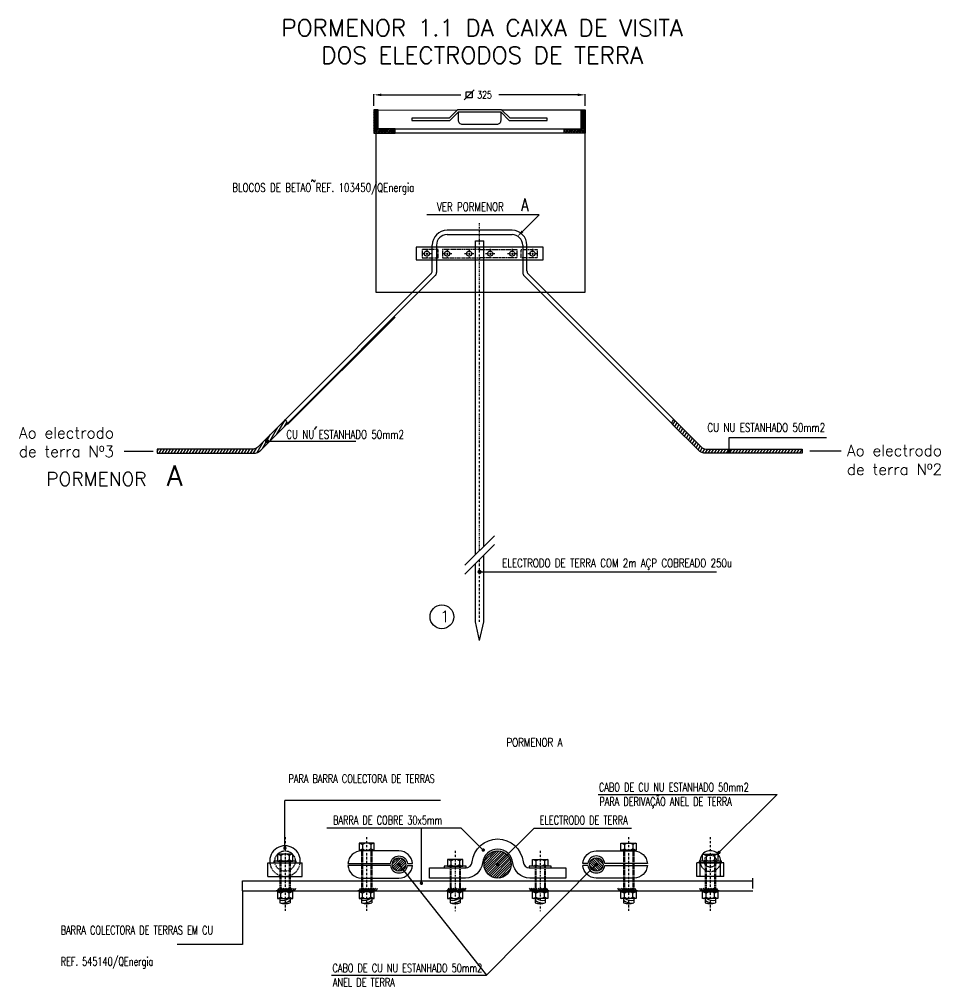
# Model space of a CAD drawing. Extents: x 5721 to 7477, y -2900 to -2449.
# Drawn here: x 5956.1 to 6373.6, y -2900.1 to -2462 of the extents above; entities that cross this region are included whole.
import ezdxf
from ezdxf.enums import TextEntityAlignment as Align

# ---------------------------------------------------------------- set-up
doc = ezdxf.new("R2010")
doc.units = 0
doc.header["$LTSCALE"] = 1.7
doc.header["$MEASUREMENT"] = 0
doc.linetypes.add('DASHDOT', pattern=[1, 0.5, -0.25, 0, -0.25])
doc.linetypes.add('HIDDEN', pattern=[0.375, 0.25, -0.125])
doc.layers.get('0').update_dxf_attribs({"linetype": 'CONTINUOUS'})
doc.layers.get('Defpoints').update_dxf_attribs({"linetype": 'CONTINUOUS'})
for name, color, linetype in [('1', 1, 'CONTINUOUS'), ('2', 2, 'CONTINUOUS'), ('3', 3, 'CONTINUOUS'), ('Cotação', 9, 'CONTINUOUS'), ('Eixo', 8, 'CONTINUOUS'), ('Elec', 2, 'CONTINUOUS'), ('Electrico', 2, 'CONTINUOUS'), ('HATCH', 15, 'CONTINUOUS'), ('Material', 3, 'CONTINUOUS'), ('Texto', 3, 'CONTINUOUS')]:
    doc.layers.add(name, color=color, linetype=linetype)
doc.styles.add('SIMPLEX', font='SIMPLEX', dxfattribs={"width": 0.8})
doc.styles.get("Standard").update_dxf_attribs({"font": 'romans.shx'})
doc.dimstyles.new('Torcato', dxfattribs={"dimscale": 0.2, "dimtxt": 2, "dimasz": 2.5, "dimexe": 1.25, "dimexo": 0.625, "dimtad": 1, "dimtxsty": 'Standard', "dimcen": 2.5, "dimclrd": 8, "dimclre": 8, "dimclrt": 3, "dimadec": 0, "dimazin": 0, "dimtfac": 1, "dimtmove": 0, "dimatfit": 3, "dimfxl": 1, "dimarcsym": 0})

# ---------------------------------------------------------------- blocks, each defined once
blk = doc.blocks.new('*X6')
at = {"color": 0}
for p, q in [((97.52, 89.53), (97.62, 89.71)), ((97.52, 88.9), (97.98, 89.71)), ((97.52, 88.28), (98.34, 89.71)), ((97.52, 87.65), (98.52, 89.38)), ((97.52, 87.03), (98.52, 88.76)), ((97.52, 86.4), (98.52, 88.13)), ((97.52, 85.78), (98.52, 87.51)), ((93.52, 84.47), (93.94, 85.21)), ((93.52, 85.1), (93.58, 85.21)), ((93.72, 84.21), (94.3, 85.21)), ((94.08, 84.21), (94.66, 85.21)), ((94.45, 84.21), (95.02, 85.21)), ((94.81, 84.21), (95.38, 85.21)), ((95.17, 84.21), (95.74, 85.21)), ((95.53, 84.21), (96.1, 85.21)), ((95.89, 84.21), (96.47, 85.21)), ((96.25, 84.21), (96.83, 85.21)), ((96.61, 84.21), (97.19, 85.21)), ((96.97, 84.21), (98.52, 86.88)), ((97.33, 84.21), (98.52, 86.26)), ((97.69, 84.21), (98.52, 85.63)), ((98.05, 84.21), (98.52, 85.01)), ((98.41, 84.21), (98.52, 84.38))]:
    blk.add_line(p, q, dxfattribs=at)
blk = doc.blocks.new('*X5')
at = {"color": 0}
for p, q in [((48.52, 88.41), (49.27, 89.71)), ((48.52, 89.03), (48.91, 89.71)), ((48.52, 89.66), (48.55, 89.71)), ((48.52, 87.78), (49.52, 89.51)), ((48.52, 87.16), (49.52, 88.89)), ((48.52, 86.53), (49.52, 88.26)), ((48.52, 85.91), (49.52, 87.64)), ((48.52, 85.28), (49.52, 87.01)), ((48.52, 84.66), (49.52, 86.39)), ((48.62, 84.21), (49.52, 85.76)), ((48.98, 84.21), (49.56, 85.21)), ((49.34, 84.21), (49.92, 85.21)), ((49.7, 84.21), (50.28, 85.21)), ((50.06, 84.21), (50.64, 85.21)), ((50.42, 84.21), (51, 85.21)), ((50.78, 84.21), (51.36, 85.21)), ((51.14, 84.21), (51.72, 85.21)), ((51.5, 84.21), (52.08, 85.21)), ((51.87, 84.21), (52.44, 85.21)), ((52.23, 84.21), (52.8, 85.21)), ((52.59, 84.21), (53.16, 85.21)), ((52.95, 84.21), (53.52, 85.19)), ((53.31, 84.21), (53.52, 84.57))]:
    blk.add_line(p, q, dxfattribs=at)
blk = doc.blocks.new('*X4')
at = {"color": 0}
for p, q in [((119.24, 15.27), (119.75, 16.17)), ((119.69, 14.81), (120.21, 15.71)), ((120.15, 14.36), (120.67, 15.25)), ((120.61, 13.9), (121.13, 14.8)), ((121.07, 13.44), (121.58, 14.34)), ((121.52, 12.98), (122.04, 13.88)), ((121.98, 12.53), (122.5, 13.42)), ((122.44, 12.07), (122.96, 12.97)), ((122.9, 11.61), (123.41, 12.51)), ((123.35, 11.15), (123.87, 12.05)), ((123.81, 10.7), (124.33, 11.59)), ((124.27, 10.24), (124.79, 11.14)), ((124.73, 9.78), (125.24, 10.68)), ((125.18, 9.32), (125.7, 10.22)), ((125.67, 8.92), (126.17, 9.78)), ((126.23, 8.64), (126.75, 9.54)), ((126.88, 8.52), (127.46, 9.51)), ((127.6, 8.51), (128.18, 9.51)), ((128.32, 8.51), (128.9, 9.51)), ((129.05, 8.51), (129.62, 9.51)), ((129.77, 8.51), (130.35, 9.51)), ((130.49, 8.51), (131.07, 9.51)), ((131.21, 8.51), (131.79, 9.51)), ((131.93, 8.51), (132.51, 9.51)), ((132.65, 8.51), (133.23, 9.51)), ((133.38, 8.51), (133.95, 9.51)), ((134.1, 8.51), (134.68, 9.51)), ((134.82, 8.51), (135.4, 9.51)), ((135.54, 8.51), (136.12, 9.51)), ((136.26, 8.51), (136.84, 9.51)), ((136.98, 8.51), (137.56, 9.51)), ((137.71, 8.51), (138.28, 9.51)), ((138.43, 8.51), (139.01, 9.51)), ((139.15, 8.51), (139.73, 9.51)), ((139.87, 8.51), (140.45, 9.51)), ((140.59, 8.51), (141.17, 9.51)), ((141.31, 8.51), (141.89, 9.51)), ((142.04, 8.51), (142.61, 9.51)), ((142.76, 8.51), (143.34, 9.51)), ((143.48, 8.51), (144.06, 9.51)), ((144.2, 8.51), (144.78, 9.51)), ((144.92, 8.51), (145.5, 9.51)), ((145.65, 8.51), (146.22, 9.51)), ((146.37, 8.51), (146.94, 9.51)), ((147.09, 8.51), (147.67, 9.51)), ((147.81, 8.51), (148.39, 9.51)), ((148.53, 8.51), (149.11, 9.51)), ((149.25, 8.51), (149.81, 9.47))]:
    blk.add_line(p, q, dxfattribs=at)
blk = doc.blocks.new('*X3')
at = {"color": 0}
for p, q in [((25.58, 13.06), (27.51, 16.4)), ((23.87, 11.35), (25.81, 14.7)), ((27.29, 14.76), (27.94, 15.9)), ((22.17, 9.64), (24.1, 12.99)), ((-2.78, 8.94), (-2.45, 9.51)), ((-2.3, 8.51), (-1.72, 9.51)), ((-1.58, 8.51), (-1, 9.51)), ((-0.86, 8.51), (-0.28, 9.51)), ((-0.14, 8.51), (0.44, 9.51)), ((0.59, 8.51), (1.16, 9.51)), ((1.31, 8.51), (1.88, 9.51)), ((2.03, 8.51), (2.61, 9.51)), ((2.75, 8.51), (3.33, 9.51)), ((3.47, 8.51), (4.05, 9.51)), ((4.19, 8.51), (4.77, 9.51)), ((4.92, 8.51), (5.49, 9.51)), ((5.64, 8.51), (6.21, 9.51)), ((6.36, 8.51), (6.94, 9.51)), ((7.08, 8.51), (7.66, 9.51)), ((7.8, 8.51), (8.38, 9.51)), ((8.52, 8.51), (9.1, 9.51)), ((9.25, 8.51), (9.82, 9.51)), ((9.97, 8.51), (10.55, 9.51)), ((10.69, 8.51), (11.27, 9.51)), ((11.41, 8.51), (11.99, 9.51)), ((12.13, 8.51), (12.71, 9.51)), ((12.85, 8.51), (13.43, 9.51)), ((13.58, 8.51), (14.15, 9.51)), ((14.3, 8.51), (14.88, 9.51)), ((15.02, 8.51), (15.6, 9.51)), ((15.74, 8.51), (16.32, 9.51)), ((16.46, 8.51), (17.04, 9.51)), ((17.18, 8.51), (17.76, 9.51)), ((17.91, 8.51), (18.48, 9.51)), ((18.63, 8.51), (19.21, 9.51)), ((19.35, 8.51), (19.93, 9.51)), ((20.07, 8.52), (20.77, 9.73)), ((20.89, 8.68), (22.39, 11.28))]:
    blk.add_line(p, q, dxfattribs=at)
blk = doc.blocks.new('*X8')
at = {"color": 0}
for p, q in [((252.35, 423.47), (256.2, 427.32)), ((252.51, 422.21), (257.46, 427.17)), ((252.94, 421.23), (258.44, 426.73)), ((253.04, 425.57), (254.1, 426.64)), ((253.57, 420.45), (259.23, 426.1)), ((254.38, 419.84), (259.83, 425.29)), ((255.39, 419.44), (260.23, 424.28)), ((256.71, 419.34), (260.33, 422.97))]:
    blk.add_line(p, q, dxfattribs=at)
blk = doc.blocks.new('*X7')
at = {"color": 0}
for p, q in [((306.36, 423.74), (313.94, 431.32)), ((306.41, 422.37), (315.3, 431.27)), ((306.63, 425.42), (312.25, 431.05)), ((306.64, 421.19), (316.49, 431.04)), ((307.01, 420.15), (317.53, 430.67)), ((307.49, 419.21), (318.46, 430.19)), ((308.05, 428.26), (309.42, 429.63)), ((308.07, 418.37), (319.3, 429.61)), ((308.73, 417.63), (320.05, 428.94)), ((309.49, 416.97), (320.71, 428.19)), ((310.34, 416.4), (321.27, 427.34)), ((311.29, 415.94), (321.74, 426.39)), ((312.34, 415.58), (322.09, 425.33)), ((313.54, 415.37), (322.31, 424.13)), ((314.94, 415.35), (322.33, 422.74)), ((316.68, 415.67), (322, 421))]:
    blk.add_line(p, q, dxfattribs=at)

msp = doc.modelspace()

# ---------------------------------------------------------------- linework, layer by layer
for p, q in [((6117.62, -2513.47), (6117.62, -2585.55)), ((6212.53, -2585.55), (6212.53, -2513.47)), ((6117.62, -2585.55), (6212.53, -2585.55)), ((6027.57, -2880.97), (6027.57, -2880.97))]:
    msp.add_line(p, q)
at = {"color": 2}
for p, q in [((6057.18, -2856.75), (6057.18, -2880.97)), ((6057.18, -2880.97), (6027.57, -2880.97))]:
    msp.add_line(p, q, dxfattribs=at)
at = {"layer": '1'}
for p, q in [((6076.39, -2837.4), (6076.39, -2815.79)), ((6146.99, -2815.79), (6076.39, -2815.79)), ((6218.31, -2812.99), (6299.42, -2812.99)), ((6299.42, -2812.99), (6273.09, -2839.32)), ((6156.32, -2828.26), (6095.4, -2828.26)), ((6138.3, -2853.24), (6138.3, -2828.26)), ((6156.32, -2828.26), (6166.28, -2838.22)), ((6189.32, -2828.26), (6172.82, -2844.76)), ((6189.32, -2828.26), (6233.43, -2828.26)), ((6068.75, -2843.99), (6084.17, -2843.99)), ((6068.75, -2850.16), (6068.75, -2843.99)), ((6084.17, -2850.16), (6084.17, -2843.99)), ((6128.11, -2844.76), (6167.69, -2894.88)), ((6131.94, -2845.15), (6134.28, -2845.15)), ((6167.69, -2894.88), (6217.53, -2844.76)), ((6213.7, -2845.15), (6211.37, -2845.15)), ((6263.02, -2850.16), (6263.02, -2843.99)), ((6275.35, -2843.99), (6263.02, -2843.99)), ((6264.56, -2850.16), (6264.56, -2843.99)), ((6273.81, -2850.16), (6273.81, -2843.99)), ((6275.35, -2850.16), (6275.35, -2843.99)), ((6057.18, -2852.12), (6288.46, -2852.12)), ((6057.18, -2856.75), (6057.18, -2852.12)), ((6068.75, -2850.16), (6084.17, -2850.16)), ((6275.35, -2850.16), (6263.02, -2850.16)), ((6288.46, -2855.56), (6288.46, -2850.93)), ((6057.18, -2856.75), (6288.46, -2856.75)), ((6097.53, -2894.88), (6167.69, -2894.88))]:
    msp.add_line(p, q, dxfattribs=at)
at = {"layer": '1', "linetype": 'DASHDOT'}
for p, q in [((6076.46, -2832.43), (6076.46, -2865.96)), ((6113.46, -2832.43), (6113.46, -2865.96)), ((6232.18, -2832.43), (6232.18, -2865.96)), ((6269.19, -2832.43), (6269.19, -2865.96)), ((6153.55, -2838.6), (6153.55, -2865.96)), ((6192.09, -2838.6), (6192.09, -2865.96))]:
    msp.add_line(p, q, dxfattribs=at)
at = {"layer": '1'}
msp.add_lwpolyline([(6172.82, -2833.2, -0.383652), (6184.32, -2843.55, 0.383652), (6187.39, -2846.31), (6203.66, -2846.31), (6203.66, -2850.93), (6187.39, -2850.93, -0.383652), (6179.72, -2844.03, 0.383652), (6172.82, -2837.83, 0.383652), (6165.92, -2844.03, -0.383652), (6158.26, -2850.93), (6141.99, -2850.93), (6141.99, -2846.31), (6158.26, -2846.31, 0.383652), (6161.32, -2843.55, -0.383652)], format="xyb", close=True, dxfattribs=at)
for points in [[(6134.26, -2844.38, 0.396012), (6128.11, -2838.6), (6111.15, -2838.6, 0.396012), (6104.99, -2844.38), (6124.27, -2844.38, -0.904534), (6131.94, -2844.38), (6134.28, -2844.38)], [(6211.38, -2844.38, -0.396012), (6217.53, -2838.6), (6234.49, -2838.6, -0.396012), (6240.65, -2844.38), (6221.37, -2844.38, 0.904534), (6213.7, -2844.38), (6211.37, -2844.38)], [(6124.27, -2845.15), (6104.99, -2845.15, 0.396012), (6111.15, -2850.93), (6128.11, -2850.93, 0.396012), (6134.26, -2845.15)], [(6221.37, -2845.15), (6240.65, -2845.15, -0.396012), (6234.49, -2850.93), (6217.53, -2850.93, -0.396012), (6211.38, -2845.15)]]:
    msp.add_lwpolyline(points, format="xyb", dxfattribs=at)
for points in [[(6079.93, -2843.22), (6071.45, -2843.22), (6071.45, -2843.99), (6081.47, -2843.99), (6081.47, -2843.22)], [(6272.65, -2843.25), (6264.17, -2843.25), (6264.17, -2844.02), (6274.2, -2844.02), (6274.2, -2843.25)], [(6157.02, -2845.54), (6148.54, -2845.54), (6148.54, -2846.31), (6158.56, -2846.31), (6158.56, -2845.54)], [(6195.56, -2845.54), (6187.08, -2845.54), (6187.08, -2846.31), (6197.11, -2846.31), (6197.11, -2845.54)]]:
    msp.add_lwpolyline(points, close=True, dxfattribs=at)
at = {"layer": '1', "linetype": 'HIDDEN'}
for centre, radius in [((6076.46, -2843.22), 4.63), ((6269.19, -2843.22), 2.77)]:
    msp.add_circle(centre, radius, dxfattribs=at)
at = {"layer": '1'}
for centre, radius in [((6172.82, -2844.76), 6.17), ((6128.11, -2844.76), 3.08), ((6217.53, -2844.76), 3.08)]:
    msp.add_circle(centre, radius, dxfattribs=at)
for centre, radius, start, end in [((6076.46, -2843.22), 6.94, 353.6206, 186.3794), ((6269.19, -2843.22), 4.69, 353.6206, 186.3794), ((6128.11, -2844.76), 3.85, 185.7392, 354.2608), ((6217.53, -2844.76), 3.85, 185.7392, 354.2608), ((6071.62, -2854.41), 2.4, 283.5105, 331.5149), ((6072.39, -2854.41), 2.4, 283.5105, 331.5149), ((6073.16, -2854.41), 2.4, 283.5105, 331.5149), ((6073.93, -2854.41), 2.4, 283.5105, 331.5149), ((6074.7, -2854.41), 2.4, 283.5105, 331.5149), ((6075.47, -2854.41), 2.4, 283.5105, 331.5149), ((6076.24, -2854.41), 2.4, 283.5105, 331.5149), ((6077.01, -2854.41), 2.4, 283.5105, 331.5149), ((6077.79, -2854.41), 2.4, 283.5105, 331.5149), ((6078.56, -2854.41), 2.4, 283.5105, 331.5149), ((6079.33, -2854.41), 2.4, 283.5105, 331.5149), ((6108.62, -2854.41), 2.4, 283.5105, 331.5149), ((6109.39, -2854.41), 2.4, 283.5105, 331.5149), ((6110.16, -2854.41), 2.4, 283.5105, 331.5149), ((6110.93, -2854.41), 2.4, 283.5105, 331.5149), ((6111.71, -2854.41), 2.4, 283.5105, 331.5149), ((6112.48, -2854.41), 2.4, 283.5105, 331.5149), ((6113.25, -2854.41), 2.4, 283.5105, 331.5149), ((6114.02, -2854.41), 2.4, 283.5105, 331.5149), ((6114.79, -2854.41), 2.4, 283.5105, 331.5149), ((6115.56, -2854.41), 2.4, 283.5105, 331.5149), ((6116.33, -2854.41), 2.4, 283.5105, 331.5149), ((6148.71, -2854.41), 2.4, 283.5105, 331.5149), ((6149.48, -2854.41), 2.4, 283.5105, 331.5149), ((6150.25, -2854.41), 2.4, 283.5105, 331.5149), ((6151.02, -2854.41), 2.4, 283.5105, 331.5149), ((6151.79, -2854.41), 2.4, 283.5105, 331.5149), ((6152.56, -2854.41), 2.4, 283.5105, 331.5149), ((6153.33, -2854.41), 2.4, 283.5105, 331.5149), ((6154.11, -2854.41), 2.4, 283.5105, 331.5149), ((6154.88, -2854.41), 2.4, 283.5105, 331.5149), ((6155.65, -2854.41), 2.4, 283.5105, 331.5149), ((6156.42, -2854.41), 2.4, 283.5105, 331.5149), ((6189.22, -2854.41), 2.4, 208.4851, 256.4895), ((6190, -2854.41), 2.4, 208.4851, 256.4895), ((6190.77, -2854.41), 2.4, 208.4851, 256.4895), ((6191.54, -2854.41), 2.4, 208.4851, 256.4895), ((6192.31, -2854.41), 2.4, 208.4851, 256.4895), ((6193.08, -2854.41), 2.4, 208.4851, 256.4895), ((6193.85, -2854.41), 2.4, 208.4851, 256.4895), ((6194.62, -2854.41), 2.4, 208.4851, 256.4895), ((6195.39, -2854.41), 2.4, 208.4851, 256.4895), ((6196.16, -2854.41), 2.4, 208.4851, 256.4895), ((6196.93, -2854.41), 2.4, 208.4851, 256.4895), ((6229.31, -2854.41), 2.4, 208.4851, 256.4895), ((6230.08, -2854.41), 2.4, 208.4851, 256.4895), ((6230.85, -2854.41), 2.4, 208.4851, 256.4895), ((6231.63, -2854.41), 2.4, 208.4851, 256.4895), ((6232.4, -2854.41), 2.4, 208.4851, 256.4895), ((6233.17, -2854.41), 2.4, 208.4851, 256.4895), ((6233.94, -2854.41), 2.4, 208.4851, 256.4895), ((6234.71, -2854.41), 2.4, 208.4851, 256.4895), ((6235.48, -2854.41), 2.4, 208.4851, 256.4895), ((6236.25, -2854.41), 2.4, 208.4851, 256.4895), ((6237.02, -2854.41), 2.4, 208.4851, 256.4895), ((6266.32, -2854.41), 2.4, 208.4851, 256.4895), ((6267.09, -2854.41), 2.4, 208.4851, 256.4895), ((6267.86, -2854.41), 2.4, 208.4851, 256.4895), ((6268.63, -2854.41), 2.4, 208.4851, 256.4895), ((6269.4, -2854.41), 2.4, 208.4851, 256.4895), ((6270.17, -2854.41), 2.4, 208.4851, 256.4895), ((6270.94, -2854.41), 2.4, 208.4851, 256.4895), ((6271.71, -2854.41), 2.4, 208.4851, 256.4895), ((6272.48, -2854.41), 2.4, 208.4851, 256.4895), ((6273.25, -2854.41), 2.4, 208.4851, 256.4895), ((6274.03, -2854.41), 2.4, 208.4851, 256.4895)]:
    msp.add_arc(centre, radius, start, end, dxfattribs=at)
at = {"layer": '1', "linetype": 'HIDDEN'}
for centre, radius in [((6076.46, -2843.22), 6.94), ((6269.19, -2843.22), 4.69)]:
    msp.add_arc(centre, radius, 186.3794, 353.6206, dxfattribs=at)
at = {"layer": '2'}
for p, q in [((6110.38, -2835.13), (6111.53, -2835.71)), ((6110.38, -2838.21), (6111.53, -2837.63)), ((6111.53, -2835.71), (6112.69, -2835.13)), ((6111.53, -2835.71), (6111.53, -2837.63)), ((6111.53, -2837.63), (6112.69, -2838.21)), ((6115.39, -2835.71), (6114.23, -2835.13)), ((6115.39, -2837.63), (6114.23, -2838.21)), ((6116.54, -2835.13), (6115.39, -2835.71)), ((6115.39, -2835.71), (6115.39, -2837.63)), ((6116.54, -2838.21), (6115.39, -2837.63)), ((6229.1, -2835.13), (6230.25, -2835.71)), ((6229.1, -2838.21), (6230.25, -2837.63)), ((6230.25, -2835.71), (6231.41, -2835.13)), ((6230.25, -2835.71), (6230.25, -2837.63)), ((6230.25, -2837.63), (6231.41, -2838.21)), ((6234.11, -2835.71), (6232.95, -2835.13)), ((6234.11, -2837.63), (6232.95, -2838.21)), ((6235.27, -2835.13), (6234.11, -2835.71)), ((6234.11, -2835.71), (6234.11, -2837.63)), ((6235.27, -2838.21), (6234.11, -2837.63)), ((6073.37, -2840.14), (6074.53, -2840.72)), ((6073.37, -2843.22), (6074.53, -2842.64)), ((6074.53, -2840.72), (6075.69, -2840.14)), ((6074.53, -2840.72), (6074.53, -2842.64)), ((6074.53, -2842.64), (6075.69, -2843.22)), ((6078.38, -2840.72), (6077.23, -2840.14)), ((6078.38, -2842.64), (6077.23, -2843.22)), ((6079.54, -2840.14), (6078.38, -2840.72)), ((6078.38, -2840.72), (6078.38, -2842.64)), ((6079.54, -2843.22), (6078.38, -2842.64)), ((6150.47, -2842.45), (6151.62, -2843.03)), ((6151.62, -2843.03), (6152.78, -2842.45)), ((6151.62, -2843.03), (6151.62, -2844.96)), ((6155.48, -2843.03), (6154.32, -2842.45)), ((6156.63, -2842.45), (6155.48, -2843.03)), ((6155.48, -2843.03), (6155.48, -2844.96)), ((6189.01, -2842.45), (6190.17, -2843.03)), ((6190.17, -2843.03), (6191.32, -2842.45)), ((6190.17, -2843.03), (6190.17, -2844.96)), ((6194.02, -2843.03), (6192.87, -2842.45)), ((6195.18, -2842.45), (6194.02, -2843.03)), ((6194.02, -2843.03), (6194.02, -2844.96)), ((6266.1, -2840.14), (6267.26, -2840.72)), ((6266.1, -2843.22), (6267.26, -2842.64)), ((6267.26, -2840.72), (6268.41, -2840.14)), ((6267.26, -2840.72), (6267.26, -2842.64)), ((6267.26, -2842.64), (6268.41, -2843.22)), ((6271.11, -2840.72), (6269.96, -2840.14)), ((6271.11, -2842.64), (6269.96, -2843.22)), ((6272.27, -2840.14), (6271.11, -2840.72)), ((6271.11, -2840.72), (6271.11, -2842.64)), ((6272.27, -2843.22), (6271.11, -2842.64)), ((6150.47, -2845.54), (6151.62, -2844.96)), ((6151.62, -2844.96), (6152.78, -2845.54)), ((6155.48, -2844.96), (6154.32, -2845.54)), ((6156.63, -2845.54), (6155.48, -2844.96)), ((6189.01, -2845.54), (6190.17, -2844.96)), ((6190.17, -2844.96), (6191.32, -2845.54)), ((6194.02, -2844.96), (6192.87, -2845.54)), ((6195.18, -2845.54), (6194.02, -2844.96)), ((6073.37, -2857.1), (6074.53, -2857.68)), ((6073.37, -2860.18), (6074.53, -2859.6)), ((6074.14, -2860.18), (6074.14, -2862.11)), ((6074.53, -2857.68), (6075.69, -2857.1)), ((6074.53, -2859.6), (6074.53, -2857.68)), ((6074.53, -2859.6), (6075.69, -2860.18)), ((6078.38, -2857.68), (6077.23, -2857.1)), ((6078.38, -2859.6), (6077.23, -2860.18)), ((6079.54, -2857.1), (6078.38, -2857.68)), ((6078.38, -2859.6), (6078.38, -2857.68)), ((6079.54, -2860.18), (6078.38, -2859.6)), ((6078.77, -2860.18), (6078.77, -2862.11)), ((6110.38, -2857.1), (6111.53, -2857.68)), ((6110.38, -2860.18), (6111.53, -2859.6)), ((6111.15, -2860.18), (6111.15, -2862.11)), ((6111.53, -2857.68), (6112.69, -2857.1)), ((6111.53, -2859.6), (6111.53, -2857.68)), ((6111.53, -2859.6), (6112.69, -2860.18)), ((6115.39, -2857.68), (6114.23, -2857.1)), ((6115.39, -2859.6), (6114.23, -2860.18)), ((6116.54, -2857.1), (6115.39, -2857.68)), ((6115.39, -2859.6), (6115.39, -2857.68)), ((6116.54, -2860.18), (6115.39, -2859.6)), ((6115.77, -2860.18), (6115.77, -2862.11)), ((6150.47, -2857.1), (6151.62, -2857.68)), ((6150.47, -2860.18), (6151.62, -2859.6)), ((6151.24, -2860.18), (6151.24, -2862.11)), ((6151.62, -2857.68), (6152.78, -2857.1)), ((6151.62, -2859.6), (6151.62, -2857.68)), ((6151.62, -2859.6), (6152.78, -2860.18)), ((6155.48, -2857.68), (6154.32, -2857.1)), ((6155.48, -2859.6), (6154.32, -2860.18)), ((6156.63, -2857.1), (6155.48, -2857.68)), ((6155.48, -2859.6), (6155.48, -2857.68)), ((6156.63, -2860.18), (6155.48, -2859.6)), ((6155.86, -2860.18), (6155.86, -2862.11)), ((6189.01, -2857.1), (6190.17, -2857.68)), ((6189.01, -2860.18), (6190.17, -2859.6)), ((6189.78, -2860.18), (6189.78, -2862.11)), ((6190.17, -2857.68), (6191.32, -2857.1)), ((6190.17, -2859.6), (6190.17, -2857.68)), ((6190.17, -2859.6), (6191.32, -2860.18)), ((6194.02, -2857.68), (6192.87, -2857.1)), ((6194.02, -2859.6), (6192.87, -2860.18)), ((6195.18, -2857.1), (6194.02, -2857.68)), ((6194.02, -2859.6), (6194.02, -2857.68)), ((6195.18, -2860.18), (6194.02, -2859.6)), ((6194.41, -2860.18), (6194.41, -2862.11)), ((6229.1, -2857.1), (6230.25, -2857.68)), ((6229.1, -2860.18), (6230.25, -2859.6)), ((6229.87, -2860.18), (6229.87, -2862.11)), ((6230.25, -2857.68), (6231.41, -2857.1)), ((6230.25, -2859.6), (6230.25, -2857.68)), ((6230.25, -2859.6), (6231.41, -2860.18)), ((6234.11, -2857.68), (6232.95, -2857.1)), ((6234.11, -2859.6), (6232.95, -2860.18)), ((6235.27, -2857.1), (6234.11, -2857.68)), ((6234.11, -2859.6), (6234.11, -2857.68)), ((6235.27, -2860.18), (6234.11, -2859.6)), ((6234.49, -2860.18), (6234.49, -2862.11)), ((6266.1, -2857.1), (6267.26, -2857.68)), ((6266.1, -2860.18), (6267.26, -2859.6)), ((6266.87, -2860.18), (6266.87, -2862.11)), ((6267.26, -2857.68), (6268.41, -2857.1)), ((6267.26, -2859.6), (6267.26, -2857.68)), ((6267.26, -2859.6), (6268.41, -2860.18)), ((6271.11, -2857.68), (6269.96, -2857.1)), ((6271.11, -2859.6), (6269.96, -2860.18)), ((6272.27, -2857.1), (6271.11, -2857.68)), ((6271.11, -2859.6), (6271.11, -2857.68)), ((6272.27, -2860.18), (6271.11, -2859.6)), ((6271.5, -2860.18), (6271.5, -2862.11))]:
    msp.add_line(p, q, dxfattribs=at)
at = {"layer": '2', "color": 1, "linetype": 'HIDDEN'}
for p, q in [((6111.15, -2838.21), (6111.15, -2857.1)), ((6111.53, -2838.21), (6111.53, -2857.1)), ((6115.39, -2838.21), (6115.39, -2857.1)), ((6115.77, -2838.21), (6115.77, -2857.1)), ((6229.87, -2838.21), (6229.87, -2857.1)), ((6230.25, -2838.21), (6230.25, -2857.1)), ((6234.11, -2838.21), (6234.11, -2857.1)), ((6234.49, -2838.21), (6234.49, -2857.1)), ((6074.14, -2843.22), (6074.14, -2857.1)), ((6074.53, -2843.22), (6074.53, -2857.1)), ((6078.38, -2843.22), (6078.38, -2857.1)), ((6078.77, -2843.22), (6078.77, -2857.1)), ((6266.87, -2843.22), (6266.87, -2857.1)), ((6267.26, -2843.22), (6267.26, -2857.1)), ((6271.11, -2843.22), (6271.11, -2857.1)), ((6271.5, -2843.22), (6271.5, -2857.1)), ((6151.24, -2845.54), (6151.24, -2857.1)), ((6151.62, -2845.54), (6151.62, -2857.1)), ((6155.48, -2845.54), (6155.48, -2857.1)), ((6155.86, -2845.54), (6155.86, -2857.1)), ((6189.78, -2845.54), (6189.78, -2857.1)), ((6190.17, -2845.54), (6190.17, -2857.1)), ((6194.02, -2845.54), (6194.02, -2857.1)), ((6194.41, -2845.54), (6194.41, -2857.1))]:
    msp.add_line(p, q, dxfattribs=at)
at = {"layer": '2', "const_width": 0.771}
for points in [[(6076.01, -2837.4, 1), (6076.78, -2837.4, 1)], [(6165.89, -2838.22, 1), (6166.67, -2838.22, 1)], [(6272.7, -2839.32, 1), (6273.47, -2839.32, 1)], [(6127.72, -2844.76, 1), (6128.49, -2844.76, 1)], [(6172.44, -2844.76, 1), (6173.21, -2844.76, 1)], [(6217.15, -2844.76, 1), (6217.92, -2844.76, 1)], [(6137.91, -2853.24, 1), (6138.68, -2853.24, 1)]]:
    msp.add_lwpolyline(points, format="xyb", close=True, dxfattribs=at)
at = {"layer": '2'}
for points in [[(6116.93, -2838.21), (6116.93, -2835.13), (6109.99, -2835.13), (6109.99, -2838.21)], [(6228.71, -2838.21), (6228.71, -2835.13), (6235.65, -2835.13), (6235.65, -2838.21)], [(6079.93, -2843.22), (6079.93, -2840.14), (6072.99, -2840.14), (6072.99, -2843.22)], [(6157.02, -2845.54), (6157.02, -2842.45), (6150.08, -2842.45), (6150.08, -2845.54)], [(6188.63, -2845.54), (6188.63, -2842.45), (6195.56, -2842.45), (6195.56, -2845.54)], [(6265.72, -2843.22), (6265.72, -2840.14), (6272.65, -2840.14), (6272.65, -2843.22)], [(6079.93, -2860.18), (6079.93, -2857.1), (6072.99, -2857.1), (6072.99, -2860.18)], [(6116.93, -2860.18), (6116.93, -2857.1), (6109.99, -2857.1), (6109.99, -2860.18)], [(6157.02, -2860.18), (6157.02, -2857.1), (6150.08, -2857.1), (6150.08, -2860.18)], [(6188.63, -2860.18), (6188.63, -2857.1), (6195.56, -2857.1), (6195.56, -2860.18)], [(6228.71, -2860.18), (6228.71, -2857.1), (6235.65, -2857.1), (6235.65, -2860.18)], [(6265.72, -2860.18), (6265.72, -2857.1), (6272.65, -2857.1), (6272.65, -2860.18)]]:
    msp.add_lwpolyline(points, close=True, dxfattribs=at)
for centre, radius, start, end in [((6075.21, -2855.32), 5.73, 259.2454, 302.0087), ((6112.22, -2855.32), 5.73, 259.2454, 302.0087), ((6152.31, -2855.32), 5.73, 259.2454, 302.0087), ((6193.34, -2855.32), 5.73, 237.9913, 280.7546), ((6233.42, -2855.32), 5.73, 237.9913, 280.7546), ((6270.43, -2855.32), 5.73, 237.9913, 280.7546), ((6075.21, -2856.48), 5.73, 259.2454, 308.3311), ((6076.46, -2855.36), 7.13, 251.0754, 288.9246), ((6112.22, -2856.48), 5.73, 259.2454, 308.3311), ((6113.46, -2855.36), 7.13, 251.0754, 288.9246), ((6152.31, -2856.48), 5.73, 259.2454, 308.3311), ((6153.55, -2855.36), 7.13, 251.0754, 288.9246), ((6193.34, -2856.48), 5.73, 231.6689, 280.7546), ((6192.09, -2855.36), 7.13, 251.0754, 288.9246), ((6233.42, -2856.48), 5.73, 231.6689, 280.7546), ((6232.18, -2855.36), 7.13, 251.0754, 288.9246), ((6270.43, -2856.48), 5.73, 231.6689, 280.7546), ((6269.19, -2855.36), 7.13, 251.0754, 288.9246)]:
    msp.add_arc(centre, radius, start, end, dxfattribs=at)
at = {"layer": 'Cotação'}
for p, q in [((6116.73, -2501.1), (6116.73, -2495.82)), ((6120.18, -2496.16), (6156.1, -2496.16)), ((6162.21, -2493.89), (6157.67, -2498.44)), ((6209.08, -2496.16), (6173.29, -2496.16)), ((6212.53, -2501.1), (6212.53, -2495.82))]:
    msp.add_line(p, q, dxfattribs=at)
msp.add_lwpolyline([(6158.62, -2494.85), (6161.25, -2494.85), (6161.25, -2497.48), (6158.62, -2497.48)], close=True, dxfattribs=at)
for points in [[(6120.18, -2496.74), (6120.18, -2495.59), (6116.73, -2496.16)], [(6209.08, -2496.74), (6209.08, -2495.59), (6212.53, -2496.16)]]:
    msp.add_solid(points, dxfattribs=at)
at = {"layer": 'Defpoints', "color": 0, "linetype": 'ByBlock'}
for p in [(6116.73, -2501.22), (6212.53, -2501.22)]:
    msp.add_point(p, dxfattribs=at)
at = {"layer": 'Eixo', "linetype": 'DASHDOT'}
for p, q in [((6164.63, -2702.54), (6164.63, -2554.32)), ((6140.68, -2565.96), (6140.68, -2570.18)), ((6149.88, -2565.96), (6149.88, -2570.18)), ((6159.84, -2565.96), (6159.84, -2570.18)), ((6169.42, -2565.96), (6169.42, -2570.18)), ((6179.39, -2565.96), (6179.39, -2570.18)), ((6188.58, -2565.96), (6188.58, -2570.18)), ((6138.58, -2568.07), (6142.79, -2568.07)), ((6147.77, -2568.07), (6151.99, -2568.07)), ((6157.74, -2568.07), (6161.95, -2568.07)), ((6167.32, -2568.07), (6171.53, -2568.07)), ((6177.28, -2568.07), (6181.49, -2568.07)), ((6186.48, -2568.07), (6190.69, -2568.07)), ((6164.63, -2734.84), (6164.63, -2706.6))]:
    msp.add_line(p, q, dxfattribs=at)
at = {"layer": 'Eixo'}
for p, q in [((6157.93, -2709.25), (6171.34, -2695.83)), ((6157.93, -2713.31), (6171.34, -2699.9))]:
    msp.add_line(p, q, dxfattribs=at)
at = {"layer": 'Elec', "color": 7}
msp.add_circle((6147.56, -2732.57), 5.38, dxfattribs=at)
at = {"layer": 'Electrico'}
for p, q in [((6164.63, -2557.53), (6149.88, -2557.53)), ((6179.39, -2557.53), (6164.63, -2557.53)), ((6149.88, -2559.45), (6164.63, -2559.45)), ((6162.72, -2704.46), (6162.72, -2562.32)), ((6164.63, -2559.45), (6179.39, -2559.45)), ((6166.55, -2700.62), (6166.55, -2562.32)), ((6143.17, -2575.9), (6143.17, -2564.24)), ((6145.09, -2564.24), (6145.09, -2576.7)), ((6184.18, -2564.24), (6184.18, -2576.7)), ((6186.09, -2575.9), (6186.09, -2564.24)), ((6142.61, -2577.26), (6076.17, -2643.7)), ((6077.53, -2645.05), (6144.53, -2578.05)), ((6184.74, -2578.05), (6251.74, -2645.05)), ((6253.09, -2643.7), (6186.65, -2577.26)), ((6166.55, -2734.84), (6166.55, -2704.69)), ((6162.72, -2734.84), (6162.72, -2708.52)), ((6164.63, -2743.31), (6162.72, -2734.84)), ((6164.63, -2743.31), (6166.55, -2734.84))]:
    msp.add_line(p, q, dxfattribs=at)
at = {"layer": 'Electrico', "color": 7}
msp.add_line((6126.31, -2596.81), (6077.59, -2645.53), dxfattribs=at)
at = {"layer": 'Electrico'}
msp.add_lwpolyline([(6162.72, -2562.32), (6166.55, -2562.32)], dxfattribs=at)
for points in [[(6076.64, -2643.23), (6064.14, -2655.74, -0.198912), (6062.11, -2656.58), (6018.46, -2656.58), (6018.46, -2658.49), (6062.11, -2658.49, 0.198912), (6065.49, -2657.09), (6077.32, -2645.26), (6077.53, -2645.05, 0.130803)], [(6252.63, -2643.23), (6265.13, -2655.74, 0.198912), (6267.16, -2656.58), (6310.81, -2656.58), (6310.81, -2658.49), (6267.16, -2658.49, -0.198912), (6263.77, -2657.09), (6251.95, -2645.26), (6251.74, -2645.05, -0.130803)]]:
    msp.add_lwpolyline(points, format="xyb", close=True, dxfattribs=at)
msp.add_circle((6140.68, -2568.07), 1.15, dxfattribs=at)
for centre, radius, start, end in [((6149.88, -2564.24), 6.71, 90, 180), ((6179.39, -2564.24), 6.71, 360, 90), ((6149.88, -2564.24), 4.79, 90, 180), ((6179.39, -2564.24), 4.79, 0, 90), ((6141.26, -2575.9), 1.92, 315, 0), ((6188.01, -2575.9), 1.92, 180, 225), ((6143.17, -2576.7), 1.92, 315, 0), ((6186.09, -2576.7), 1.92, 180, 225)]:
    msp.add_arc(centre, radius, start, end, dxfattribs=at)
at = {"layer": 'Material'}
for p, q in [((6116.73, -2503.03), (6154.66, -2502.93)), ((6174.61, -2502.93), (6211.51, -2502.93)), ((6126.31, -2511.55), (6202.95, -2511.55)), ((6202.95, -2513.47), (6126.31, -2513.47))]:
    msp.add_line(p, q, dxfattribs=at)
at = {"layer": 'Material', "linetype": 'HIDDEN'}
for p, q in [((6147.78, -2566.15), (6147.78, -2569.99)), ((6157.74, -2566.15), (6147.78, -2566.15)), ((6165.01, -2566.15), (6157.74, -2566.15)), ((6164.25, -2566.15), (6171.53, -2566.15)), ((6171.53, -2566.15), (6181.49, -2566.15)), ((6181.49, -2566.15), (6181.49, -2569.99)), ((6147.78, -2569.99), (6157.74, -2569.99)), ((6157.74, -2569.99), (6165.01, -2569.99)), ((6174.22, -2569.99), (6164.25, -2569.99)), ((6181.49, -2569.99), (6174.22, -2569.99))]:
    msp.add_line(p, q, dxfattribs=at)
at = {"layer": 'Material'}
for points in [[(6116.73, -2502.93), (6116.73, -2513.47), (6126.31, -2513.47), (6126.31, -2511.55), (6118.65, -2511.55), (6118.65, -2502.93)], [(6178.44, -2506.76), (6174.61, -2502.93), (6154.66, -2502.93), (6150.83, -2506.76), (6133.98, -2506.76), (6133.98, -2507.72), (6151.22, -2507.72), (6155.05, -2503.89), (6174.21, -2503.89), (6178.05, -2507.72), (6195.29, -2507.72), (6195.29, -2506.76)], [(6212.53, -2502.93), (6212.53, -2513.47), (6202.95, -2513.47), (6202.95, -2511.55), (6210.62, -2511.55), (6210.62, -2502.93)], [(6193.37, -2565.2), (6135.89, -2565.2), (6135.89, -2570.94), (6193.37, -2570.94)]]:
    msp.add_lwpolyline(points, close=True, dxfattribs=at)
msp.add_lwpolyline([(6174.21, -2503.89), (6174.21, -2507.72, -0.414214), (6172.3, -2509.63), (6156.97, -2509.63, -0.414214), (6155.05, -2507.72), (6155.05, -2503.89)], format="xyb", dxfattribs=at)
at = {"layer": 'Material', "linetype": 'HIDDEN'}
for points in [[(6138.58, -2566.15), (6138.58, -2569.99), (6145.85, -2569.99), (6145.85, -2566.15)], [(6190.69, -2566.15), (6190.69, -2569.99), (6183.41, -2569.99), (6183.41, -2566.15)]]:
    msp.add_lwpolyline(points, close=True, dxfattribs=at)
at = {"layer": 'Material'}
for centre in [(6149.88, -2568.07), (6159.84, -2568.07), (6169.42, -2568.07), (6179.39, -2568.07), (6188.58, -2568.07)]:
    msp.add_circle(centre, 1.15, dxfattribs=at)
at = {"layer": 'Texto', "color": 8, "linetype": 'ByBlock'}
for p, q in [((6191.59, -2550.5), (6140.77, -2550.5)), ((6184.1, -2557.99), (6191.59, -2550.5))]:
    msp.add_line(p, q, dxfattribs=at)
at = {"layer": 'Texto'}
msp.add_line((6089.79, -2647.78), (6090.94, -2646.37), dxfattribs=at)
at = {"layer": 'Texto', "color": 8}
for p, q in [((6068.29, -2653.03), (6108.59, -2653.03)), ((6277.66, -2651.4), (6321.89, -2651.4)), ((6277.66, -2657.68), (6277.66, -2651.4)), ((6164.63, -2712.24), (6271.93, -2712.24))]:
    msp.add_line(p, q, dxfattribs=at)
at = {"layer": 'Texto', "color": 8, "const_width": 0.958}
for points in [[(6067.81, -2653.03, 1), (6068.77, -2653.03, 1)], [(6277.18, -2657.68, 1), (6278.14, -2657.68, 1)], [(6164.15, -2712.24, 1), (6165.11, -2712.24, 1)]]:
    msp.add_lwpolyline(points, format="xyb", close=True, dxfattribs=at)
at = {"layer": 'Texto', "color": 8, "linetype": 'ByBlock'}
msp.add_solid([(6183.69, -2557.59), (6184.51, -2558.4), (6181.66, -2560.43)], dxfattribs=at)

# ---------------------------------------------------------------- block references
at = {"layer": 'Electrico', "color": 7, "xscale": 1.91596762590052, "yscale": 1.915967625893244, "zscale": 1.915967625778259}
for name in ['*X3', '*X4']:
    msp.add_blockref(name, (6023.78, -2674.81), dxfattribs=at)
at = {"layer": 'HATCH', "yscale": 0.7709111081421725, "zscale": 0.7709111081418709}
for name, p, xscale in [('*X7', (5930.49, -3171.11), 0.7709111081494484), ('*X8', (5930.49, -3171.11), 0.7709111081494484), ('*X8', (6415.16, -3171.11), -0.7709111081494484)]:
    msp.add_blockref(name, p, dxfattribs=dict(at, xscale=xscale))
at = {"layer": 'Material', "color": 7, "xscale": 1.91596762590052, "yscale": 1.915967625893244, "zscale": 1.915967625778259}
for name in ['*X5', '*X6']:
    msp.add_blockref(name, (6023.78, -2674.81), dxfattribs=at)

# ---------------------------------------------------------------- texts
at = {"layer": '1', "color": 2, "style": 'SIMPLEX', "width": 0.7}
for s, p in [('PARA BARRA COLECTORA DE TERRAS', (6078.06, -2807.8)), ('CABO DE CU NU ESTANHADO 50mm2', (6218.74, -2811.69)), ('PARA DERIVAÇÃO ANEL DE TERRA', (6218.91, -2818.19)), ('BARRA DE COBRE 30x5mm', (6098.23, -2826.61)), ('ELECTRODO DE TERRA', (6191.85, -2826.61)), ('BARRA COLECTORA DE TERRAS EM CU ', (5974.81, -2876.44)), ('REF. 545140/QEnergia', (5974.81, -2890.61)), ('CABO DE CU NU ESTANHADO 50mm2', (6097.97, -2893.59)), ('ANEL DE TERRA', (6098.13, -2900.09))]:
    msp.add_text(s, height=3.8546, dxfattribs=at).set_placement(p)
at = {"layer": '3', "style": 'SIMPLEX'}
for s, height, p in [('PORMENOR 1.1 DA CAIXA DE VISITA', 7.6639, (6165.82, -2469.63)), ('DOS ELECTRODOS DE TERRA', 7.6639, (6165.82, -2482.07)), ('PORMENOR', 6.167, (5991, -2673.23)), ('A', 9.25, (6026.36, -2673.23))]:
    msp.add_text(s, height=height, dxfattribs=at).set_placement(p, align=Align.CENTER)
at = {"layer": 'Cotação', "style": 'SIMPLEX', "width": 0.75}
msp.add_text('325', height=3.449, dxfattribs=at).set_placement((6163.55, -2497.89))
at = {"layer": 'Elec', "color": 3}
for s, insert, char_height, attachment_point in [('Ao electrodo\\Pde terra Nº3', (5998.99, -2660.27), 5.1092, 9), ('Ao electrodo\\Pde terra Nº2', (6331.06, -2654.72), 5.1092, 1), ('1', (6146.73, -2729.86), 5.11, 1)]:
    msp.add_mtext(s, dxfattribs=dict(at, insert=insert, char_height=char_height, attachment_point=attachment_point))
at = {"layer": 'Material', "style": 'SIMPLEX', "width": 0.75}
for s, height, p in [('BLOCOS DE BETAO REF. 103450/QEnergia', 3.8319, (6052.55, -2540.07)), ('~', 2.87, (6088.2, -2536.35))]:
    msp.add_text(s, height=height, dxfattribs=at).set_placement(p)
at = {"layer": 'Texto', "style": 'SIMPLEX', "width": 0.75}
for s, height, p in [('VER PORMENOR ', 3.8319, (6145.3, -2548.8)), ('A', 5.75, (6183.51, -2548.8)), ('CU NU ESTANHADO 50mm2', 3.8319, (6267.87, -2648.77)), ('CU NU ESTANHADO 50mm2', 3.8319, (6077.05, -2651.91)), ('ELECTRODO DE TERRA COM 2m AÇP COBREADO 250u', 3.8319, (6174.85, -2710.15)), ('PORMENOR A', 3.832, (6176.81, -2791.36))]:
    msp.add_text(s, height=height, dxfattribs=at).set_placement(p)

# ---------------------------------------------------------------- leaders
at = {"layer": 'Elec'}
for points in [[(6003.55, -2657.5), (6016.68, -2657.5)], [(6328.43, -2657.56), (6314.35, -2657.56)]]:
    msp.add_leader(points, dimstyle='Torcato', override={"dimgap": 0.625, "dimtad": 0}, dxfattribs=at)

doc.saveas('drawing.dxf')
